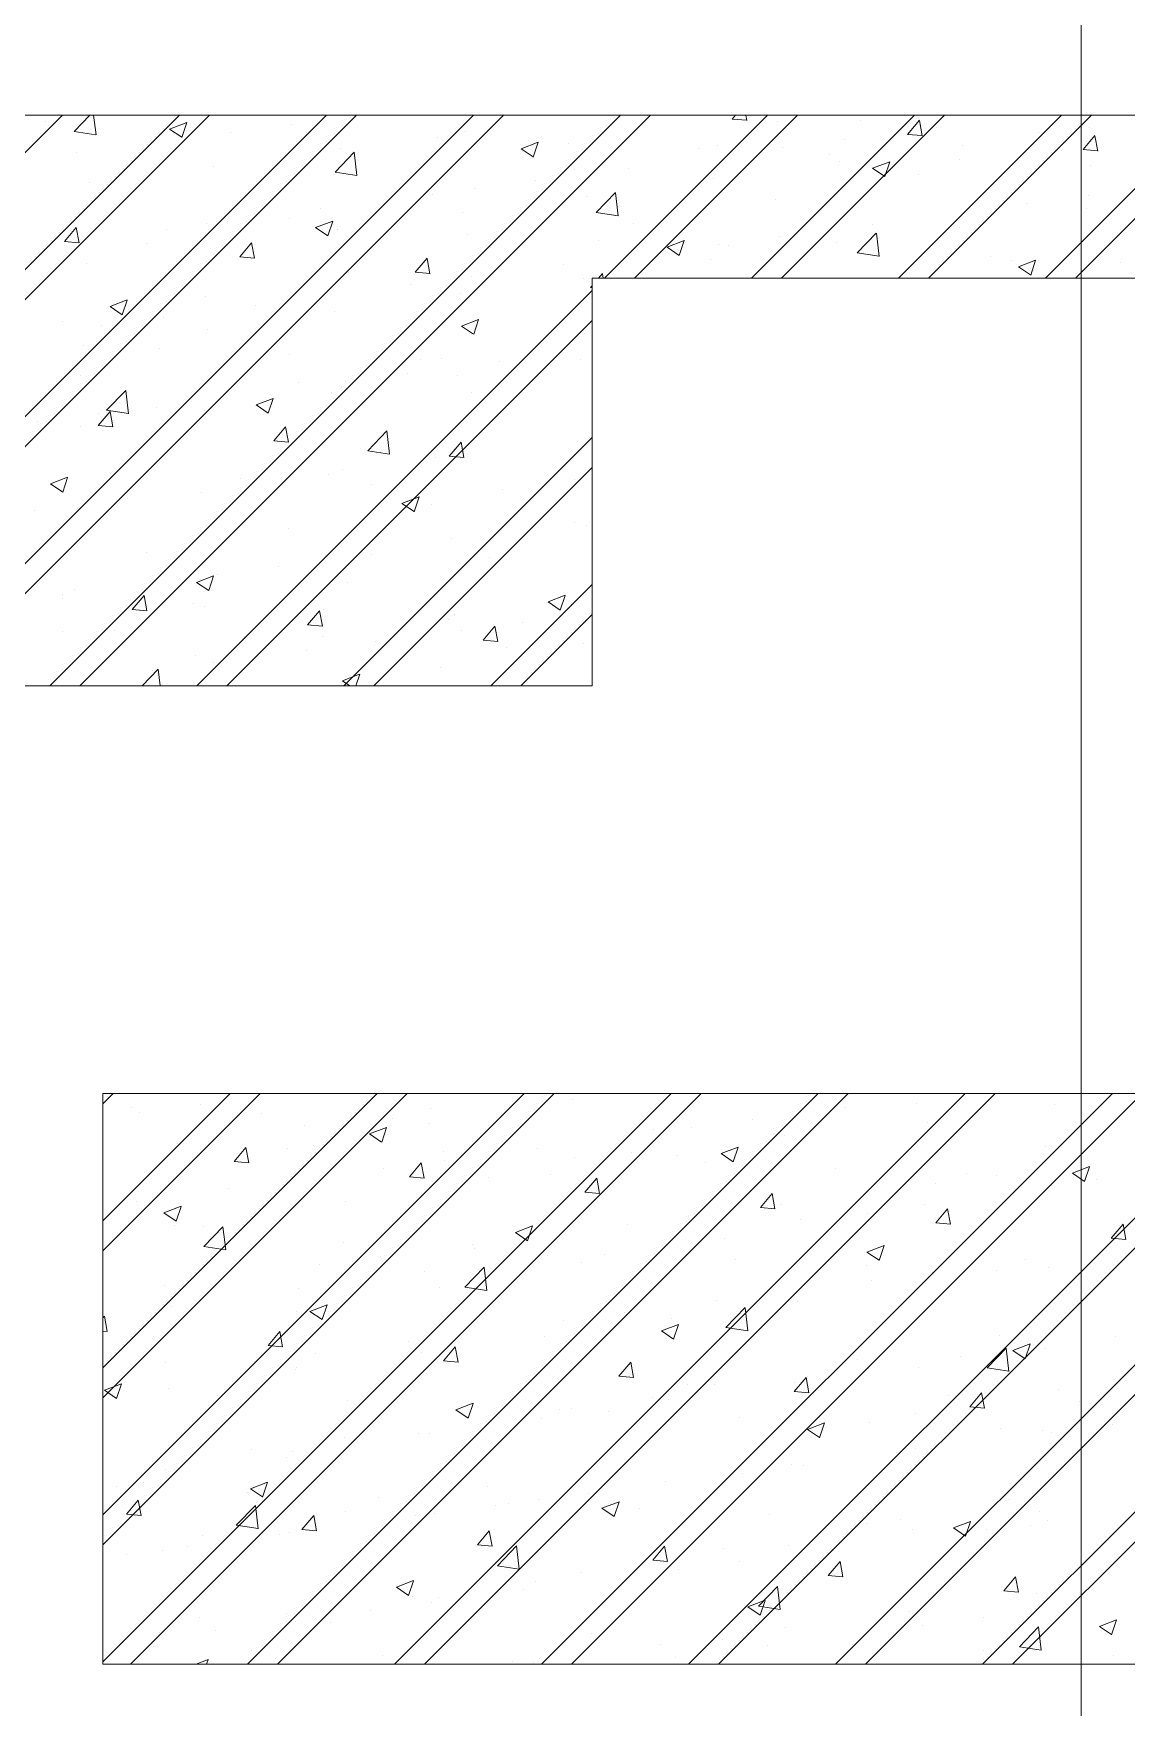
# Model space of a CAD drawing. Header units: millimetres. Extents: x 115500 to 206800, y -6300 to 53700.
# Drawn here: x 130815 to 132156, y 24497 to 26550 of the extents above; entities that cross this region are included whole.
import ezdxf

# ---------------------------------------------------------------- set-up
doc = ezdxf.new("R2010")
doc.units = ezdxf.units.MM
for name, color, linetype, lineweight in [('NDC_S_DIM', 1, 'Continuous', 15), ('NDC_S_HATCH MATERIAL', 8, 'Continuous', 13), ('NDC_S_SLAB', 2, 'Continuous', 20)]:
    doc.layers.add(name, color=color, linetype=linetype, lineweight=lineweight)

msp = doc.modelspace()

# ---------------------------------------------------------------- linework, layer by layer
at = {"layer": 'NDC_S_DIM', "ltscale": 100}
for p, q in [((132300, 26449.8), (127000, 26449.8)), ((131500, 25749.8), (131500, 26249.8)), ((131500, 26249.8), (132300, 26249.8)), ((130300, 25749.8), (131500, 25749.8)), ((132300, 25249.8), (130900, 25249.8)), ((130900, 25249.8), (130900, 24549.8)), ((130900, 24549.8), (132300, 24549.8))]:
    msp.add_line(p, q, dxfattribs=at)
at = {"layer": 'NDC_S_HATCH MATERIAL', "linetype": 'Continuous', "ltscale": 100}
for p, q in [((130300, 25899.2), (130850.5, 26449.8)), ((130300, 25755.7), (130994.1, 26449.8)), ((130330.8, 25749.8), (131030.8, 26449.8)), ((130474.4, 25749.8), (131174.4, 26449.8)), ((130511.2, 25749.8), (131211.2, 26449.8)), ((130654.7, 25749.8), (131354.7, 26449.8)), ((130691.5, 25749.8), (131391.5, 26449.8)), ((130835, 25749.8), (131535, 26449.8)), ((130864.9, 26429.6), (130884.2, 26449.8)), ((130871.8, 25749.8), (131571.8, 26449.8)), ((130891.6, 26425.3), (130888.7, 26449.8)), ((131496.9, 26449.2), (131496.9, 26449.2)), ((131515.3, 26249.8), (131715.3, 26449.8)), ((131552.1, 26249.8), (131752.1, 26449.8)), ((131567.5, 26448.7), (131567.5, 26448.7)), ((131671.9, 26444.9), (131676, 26449.8)), ((131689.9, 26443.2), (131688.7, 26449.8)), ((131695.7, 26249.8), (131895.7, 26449.8)), ((131732.4, 26249.8), (131932.4, 26449.8)), ((131876, 26249.8), (132076, 26449.8)), ((131912.7, 26249.8), (132112.7, 26449.8)), ((132056.3, 26249.8), (132256.3, 26449.8)), ((132093, 26249.8), (132293, 26449.8)), ((130830, 26442.3), (130830, 26442.3)), ((130864.9, 26429.6), (130891.5, 26425.4)), ((130981.8, 26432.5), (131002.8, 26440.6)), ((130981.8, 26432.5), (130996.7, 26422.5)), ((130990.1, 26435.5), (130990.1, 26435.5)), ((130996.7, 26422.4), (131002.8, 26440.5)), ((131056.6, 26428.3), (131056.6, 26428.3)), ((131131.7, 26438.2), (131131.7, 26438.2)), ((131150.3, 26428.7), (131150.3, 26428.7)), ((131345.4, 26430), (131345.4, 26430)), ((131671.9, 26444.9), (131689.8, 26443.3)), ((131727.6, 26442), (131727.6, 26442)), ((131828.7, 26442.6), (131828.7, 26442.6)), ((131887.1, 26426.1), (131901.5, 26443.3)), ((131887.1, 26426.1), (131905, 26424.5)), ((131887.8, 26435.2), (131887.8, 26435.2)), ((131905, 26424.4), (131901.6, 26443.2)), ((131922.8, 26434.4), (131922.8, 26434.4)), ((132047.9, 26428.4), (132047.9, 26428.4)), ((132110.5, 26434.7), (132110.5, 26434.7)), ((131191.3, 26408.9), (131191.3, 26408.9)), ((131310.4, 26422), (131310.4, 26422)), ((131412.9, 26408.5), (131433.9, 26416.6)), ((131412.9, 26408.5), (131427.8, 26398.4)), ((131427.9, 26398.3), (131433.9, 26416.5)), ((131470.6, 26415.2), (131470.6, 26415.2)), ((131630.7, 26408.4), (131630.7, 26408.4)), ((131653.7, 26412.6), (131653.7, 26412.6)), ((131734, 26409.5), (131734, 26409.5)), ((131809.1, 26419.4), (131809.1, 26419.4)), ((131954.6, 26412.2), (131954.6, 26412.2)), ((132075.5, 26406.8), (132075.5, 26406.8)), ((132102.3, 26407.3), (132116.7, 26424.5)), ((132102.3, 26407.3), (132120.2, 26405.7)), ((132120.2, 26405.6), (132116.7, 26424.4)), ((130867.1, 26403.3), (130867.1, 26403.3)), ((131035.5, 26386.4), (131035.5, 26386.4)), ((131185, 26379.9), (131208.4, 26404.3)), ((131211.7, 26375.7), (131208.4, 26404.2)), ((131544.6, 26384.6), (131544.6, 26384.6)), ((131790.9, 26401.7), (131790.9, 26401.7)), ((131803.1, 26393), (131803.1, 26393)), ((131844.1, 26384.5), (131865.1, 26392.5)), ((131844.1, 26384.5), (131859, 26374.4)), ((131859, 26374.3), (131865.1, 26392.4)), ((131951, 26394.9), (131951, 26394.9)), ((132111.2, 26388.1), (132111.2, 26388.1)), ((130884, 26367.2), (130884, 26367.2)), ((131185, 26379.9), (131211.7, 26375.8)), ((131430.9, 26369.6), (131430.9, 26369.6)), ((131478.7, 26382.6), (131478.7, 26382.6)), ((131649.1, 26371.8), (131649.1, 26371.8)), ((131900.5, 26376.8), (131900.5, 26376.8)), ((131303.8, 26352.5), (131303.8, 26352.5)), ((131355.8, 26359.7), (131355.8, 26359.7)), ((131493.3, 26349.3), (131493.3, 26349.3)), ((131505.2, 26330.2), (131528.6, 26354.6)), ((131531.9, 26326), (131528.6, 26354.5)), ((131725.6, 26346.7), (131725.6, 26346.7)), ((132108.4, 26350.9), (132108.4, 26350.9)), ((130867.2, 26323.3), (130867.2, 26323.3)), ((131166.4, 26334.8), (131166.4, 26334.8)), ((131341.7, 26330.1), (131341.7, 26330.1)), ((131505.2, 26330.2), (131531.9, 26326.1)), ((132033.3, 26341), (132033.3, 26341)), ((132106.8, 26334.8), (132106.8, 26334.8)), ((130852.8, 26294.6), (130867.3, 26311.8)), ((130870.8, 26292.9), (130867.3, 26311.7)), ((130977.7, 26309.9), (130977.7, 26309.9)), ((131027.3, 26316.5), (131027.3, 26316.5)), ((131052.8, 26319.8), (131052.8, 26319.8)), ((131128.8, 26322.5), (131128.8, 26322.5)), ((131160.8, 26311.7), (131181.9, 26319.8)), ((131160.8, 26311.7), (131175.8, 26301.7)), ((131175.8, 26301.6), (131181.9, 26319.7)), ((131187.5, 26309.8), (131187.5, 26309.8)), ((131187.7, 26309), (131187.7, 26309)), ((131347.6, 26303), (131347.6, 26303)), ((131550.6, 26316.7), (131550.6, 26316.7)), ((131825.4, 26280.6), (131848.7, 26304.9)), ((131843.8, 26316), (131843.8, 26316)), ((131852.1, 26276.4), (131848.8, 26304.9)), ((131951, 26312.3), (131951, 26312.3)), ((130852.8, 26294.6), (130870.7, 26293)), ((130953.9, 26292.5), (130953.9, 26292.5)), ((131031.9, 26286.5), (131031.9, 26286.5)), ((131068, 26275.7), (131082.5, 26293)), ((131085.9, 26274.1), (131082.5, 26292.9)), ((131375.7, 26286.7), (131375.7, 26286.7)), ((131507.8, 26296.2), (131507.8, 26296.2)), ((131592, 26287.7), (131613, 26295.8)), ((131592, 26287.7), (131606.9, 26277.6)), ((131606.9, 26277.5), (131613, 26295.7)), ((131655.1, 26291.2), (131655.1, 26291.2)), ((131667.9, 26289.5), (131667.9, 26289.5)), ((131730.2, 26301.1), (131730.2, 26301.1)), ((131799.5, 26293.1), (131799.5, 26293.1)), ((131828.1, 26282.7), (131828.1, 26282.7)), ((130880.3, 26267.3), (130880.3, 26267.3)), ((131068, 26275.7), (131085.9, 26274.2)), ((131283.2, 26256.9), (131297.6, 26274.1)), ((131301.1, 26255.2), (131297.7, 26274)), ((131465.6, 26266.3), (131465.6, 26266.3)), ((131645.4, 26272), (131645.4, 26272)), ((131825.4, 26280.6), (131852.1, 26276.5)), ((131988.2, 26275.9), (131988.2, 26275.9)), ((132015.1, 26271.8), (132015.1, 26271.8)), ((132023.1, 26263.7), (132044.1, 26271.7)), ((132023.1, 26263.7), (132038, 26253.6)), ((132038.1, 26253.5), (132044.1, 26271.6)), ((132148.4, 26269.2), (132148.4, 26269.2)), ((131200.7, 26256.6), (131200.7, 26256.6)), ((131276.9, 26241.4), (131276.9, 26241.4)), ((131283.2, 26256.9), (131301.1, 26255.3)), ((131352, 26251.3), (131352, 26251.3)), ((131489.6, 26249.5), (131489.6, 26249.5)), ((131508.1, 26249.8), (131512.8, 26255.3)), ((131513.8, 26249.8), (131512.8, 26255.2)), ((130908.8, 26215), (130929.8, 26223)), ((130923.7, 26204.8), (130929.8, 26222.9)), ((131015.3, 25749.8), (131500, 26234.4)), ((131025.8, 26226.6), (131025.8, 26226.6)), ((131338.1, 26230.3), (131338.1, 26230.3)), ((131498.3, 26238.1), (131500, 26240.1)), ((131498.3, 26238.1), (131500, 26237.9)), ((130908.8, 26215), (130923.7, 26204.9)), ((130973.8, 26201.5), (130973.8, 26201.5)), ((131087.5, 26216.5), (131087.5, 26216.5)), ((131184, 26209.2), (131184, 26209.2)), ((130850.8, 26196.6), (130850.8, 26196.6)), ((130898.7, 26191.6), (130898.7, 26191.6)), ((131028.2, 26186.7), (131028.2, 26186.7)), ((131052.1, 25749.8), (131500, 26197.7)), ((131339.9, 26191), (131360.9, 26199)), ((131339.9, 26191), (131354.8, 26180.9)), ((131354.9, 26180.8), (131360.9, 26198.9)), ((131490.2, 26181.7), (131490.2, 26181.7)), ((130876.7, 26167.5), (130876.7, 26167.5)), ((130968.9, 26163.2), (130968.9, 26163.2)), ((131129.1, 26156.5), (131129.1, 26156.5)), ((131289.2, 26149.7), (131289.2, 26149.7)), ((131315.3, 26151.6), (131315.3, 26151.6)), ((131386.7, 26147.9), (131386.7, 26147.9)), ((131449.4, 26142.9), (131449.4, 26142.9)), ((131486, 26149.6), (131486, 26149.6)), ((130872, 26129.7), (130872, 26129.7)), ((131032.2, 26122.9), (131032.2, 26122.9)), ((131140.3, 26121.6), (131140.3, 26121.6)), ((131198, 26123.1), (131198, 26123.1)), ((131273.1, 26133), (131273.1, 26133)), ((131334.4, 26130.4), (131334.4, 26130.4)), ((130904.6, 26087.7), (130928, 26112)), ((130931.3, 26083.4), (130928, 26111.9)), ((131008.5, 26098.1), (131008.5, 26098.1)), ((131087.9, 26094.2), (131108.9, 26102.3)), ((131102.8, 26084), (131108.9, 26102.2)), ((131180.4, 26109.3), (131180.4, 26109.3)), ((131192.3, 26116.2), (131192.3, 26116.2)), ((131352.5, 26109.4), (131352.5, 26109.4)), ((130894.4, 26068.9), (130908.9, 26086.1)), ((130894.9, 26083.2), (130894.9, 26083.2)), ((130904.6, 26087.7), (130931.3, 26083.5)), ((130912.4, 26067.2), (130908.9, 26086)), ((130965.4, 26091.6), (130965.4, 26091.6)), ((131024.6, 26086.8), (131024.6, 26086.8)), ((131087.9, 26094.2), (131102.8, 26084.1)), ((130819.8, 26073.3), (130819.8, 26073.3)), ((130873, 26067.6), (130873, 26067.6)), ((130894.4, 26068.9), (130912.4, 26067.3)), ((131109.6, 26050.1), (131124.1, 26067.3)), ((131127.6, 26048.4), (131124.1, 26067.2)), ((131224.8, 26038), (131248.2, 26062.4)), ((131251.5, 26033.8), (131248.2, 26062.3)), ((131109.6, 26050.1), (131127.6, 26048.5)), ((131195.7, 25749.8), (131500, 26054.1)), ((131224.8, 26038), (131251.5, 26033.9)), ((131324.8, 26031.3), (131339.3, 26048.5)), ((131342.7, 26029.6), (131339.3, 26048.4)), ((131482.3, 26049.7), (131482.3, 26049.7)), ((131497.3, 26054.5), (131497.3, 26054.5)), ((131232.4, 25749.8), (131500, 26017.3)), ((131307.8, 26029.6), (131307.8, 26029.6)), ((131324.8, 26031.3), (131342.7, 26029.7)), ((131330.8, 26030.5), (131330.8, 26030.5)), ((130835.8, 25997.4), (130856.8, 26005.5)), ((130835.8, 25997.4), (130850.7, 25987.4)), ((130850.7, 25987.3), (130856.8, 26005.4)), ((130909.2, 26010.7), (130909.2, 26010.7)), ((131069.4, 26004), (131069.4, 26004)), ((131119.1, 26004.8), (131119.1, 26004.8)), ((131176.7, 26009.4), (131176.7, 26009.4)), ((131194.2, 26014.6), (131194.2, 26014.6)), ((131229.5, 25997.2), (131229.5, 25997.2)), ((131477.9, 26002.7), (131477.9, 26002.7)), ((130929.6, 25979.8), (130929.6, 25979.8)), ((131020.9, 25986.9), (131020.9, 25986.9)), ((131266.9, 25973.4), (131287.9, 25981.5)), ((131281.9, 25963.2), (131287.9, 25981.4)), ((131389.7, 25990.4), (131389.7, 25990.4)), ((130816, 25964.9), (130816, 25964.9)), ((130869.4, 25967.7), (130869.4, 25967.7)), ((131266.9, 25973.4), (131281.8, 25963.3)), ((131302.9, 25972.6), (131302.9, 25972.6)), ((131127.9, 25942.6), (131127.9, 25942.6)), ((131418.3, 25936.2), (131418.3, 25936.2)), ((131478.7, 25949.9), (131478.7, 25949.9)), ((131493.4, 25946.1), (131493.4, 25946.1)), ((130953, 25912.6), (130953, 25912.6)), ((131327.1, 25930.7), (131327.1, 25930.7)), ((131115.3, 25896.3), (131115.3, 25896.3)), ((131173.1, 25909.5), (131173.1, 25909.5)), ((131228.9, 25911.3), (131228.9, 25911.3)), ((131374.8, 25906.8), (131374.8, 25906.8)), ((131014.9, 25876.6), (131035.9, 25884.7)), ((131014.9, 25876.6), (131029.8, 25866.6)), ((131017.3, 25887.1), (131017.3, 25887.1)), ((131029.8, 25866.5), (131035.9, 25884.6)), ((131040.2, 25886.4), (131040.2, 25886.4)), ((131199.8, 25876.7), (131199.8, 25876.7)), ((131376, 25749.8), (131500, 25873.8)), ((130850.7, 25861.5), (130850.7, 25861.5)), ((130850.8, 25857.4), (130850.8, 25857.4)), ((130865.8, 25867.8), (130865.8, 25867.8)), ((130936.1, 25843.2), (130950.5, 25860.5)), ((130954, 25841.6), (130950.5, 25860.4)), ((131011, 25850.7), (131011, 25850.7)), ((131446, 25852.6), (131467, 25860.7)), ((131446, 25852.6), (131460.9, 25842.6)), ((131460.9, 25842.5), (131467, 25860.6)), ((130936.1, 25843.2), (130954, 25841.7)), ((131024.9, 25846.7), (131024.9, 25846.7)), ((131151.2, 25824.4), (131165.7, 25841.7)), ((131169.2, 25822.8), (131165.7, 25841.6)), ((131171.1, 25843.9), (131171.1, 25843.9)), ((131323.5, 25830.8), (131323.5, 25830.8)), ((131331.3, 25837.1), (131331.3, 25837.1)), ((131412.7, 25749.8), (131500, 25837)), ((131475, 25850), (131475, 25850)), ((131491.4, 25830.4), (131491.4, 25830.4)), ((130849.9, 25816.7), (130849.9, 25816.7)), ((130914.1, 25817.1), (130914.1, 25817.1)), ((131074.2, 25810.4), (131074.2, 25810.4)), ((131151.2, 25824.4), (131169.2, 25822.9)), ((131169.5, 25809.7), (131169.5, 25809.7)), ((131339.4, 25817.9), (131339.4, 25817.9)), ((131366.4, 25805.6), (131380.9, 25822.8)), ((131384.4, 25803.9), (131380.9, 25822.7)), ((131414.5, 25827.8), (131414.5, 25827.8)), ((131150, 25793), (131150, 25793)), ((131234.4, 25803.6), (131234.4, 25803.6)), ((131366.4, 25805.6), (131384.4, 25804)), ((131394.5, 25796.8), (131394.5, 25796.8)), ((131489.4, 25801.8), (131489.4, 25801.8)), ((130948.2, 25749.8), (130967.8, 25770.1)), ((130970.1, 25749.8), (130967.8, 25770)), ((131013.6, 25787.2), (131013.6, 25787.2)), ((131036.3, 25778), (131036.3, 25778)), ((131314.4, 25771.8), (131314.4, 25771.8)), ((130862.1, 25768), (130862.1, 25768)), ((130961.2, 25768.1), (130961.2, 25768.1)), ((131193.9, 25755.9), (131214.9, 25763.9)), ((131193.9, 25755.9), (131203, 25749.8)), ((131210.2, 25749.8), (131215, 25763.8)), ((131471.4, 25750.1), (131471.4, 25750.1)), ((131618.5, 24549.8), (132500, 25431.3)), ((131655.2, 24549.8), (132500, 25394.5)), ((130900, 25237), (130912.7, 25249.8)), ((130900, 25056.7), (131093, 25249.8)), ((130900, 24876.4), (131273.3, 25249.8)), ((130900, 24696.1), (131453.7, 25249.8)), ((130900, 25093.5), (131056.3, 25249.8)), ((130900, 24913.2), (131236.6, 25249.8)), ((130900, 24732.8), (131416.9, 25249.8)), ((130900, 24552.5), (131597.2, 25249.8)), ((130934, 24549.8), (131634, 25249.8)), ((131019.9, 25236.2), (131019.9, 25236.2)), ((131077.5, 24549.8), (131777.5, 25249.8)), ((131114.3, 24549.8), (131814.3, 25249.8)), ((131257.8, 24549.8), (131957.8, 25249.8)), ((131294.6, 24549.8), (131994.6, 25249.8)), ((131438.2, 24549.8), (132138.2, 25249.8)), ((131474.9, 24549.8), (132174.9, 25249.8)), ((131476.1, 25242.9), (131476.1, 25242.9)), ((131798.8, 24549.8), (132500, 25251)), ((131835.5, 24549.8), (132535.5, 25249.8)), ((131897.9, 25237.1), (131897.9, 25237.1)), ((132066.7, 25236.2), (132066.7, 25236.2)), ((130934.9, 25232.3), (130934.9, 25232.3)), ((130944.8, 25226.3), (130944.8, 25226.3)), ((131095, 25225.6), (131095, 25225.6)), ((131255.2, 25218.8), (131255.2, 25218.8)), ((131301.6, 25231.6), (131301.6, 25231.6)), ((131697.4, 25217.4), (131697.4, 25217.4)), ((131811, 25232.4), (131811, 25232.4)), ((131147.6, 25210.5), (131147.6, 25210.5)), ((131227, 25200), (131248, 25208.1)), ((131227, 25200), (131241.9, 25189.9)), ((131242, 25189.8), (131248, 25207.9)), ((131301.1, 25212.9), (131301.1, 25212.9)), ((131415.3, 25212), (131415.3, 25212)), ((131575.5, 25205.3), (131575.5, 25205.3)), ((131622.3, 25207.5), (131622.3, 25207.5)), ((131722.9, 25207.1), (131722.9, 25207.1)), ((131735.6, 25198.5), (131735.6, 25198.5)), ((131759.3, 25194.5), (131759.3, 25194.5)), ((131910.9, 25213.8), (131910.9, 25213.8)), ((130991.7, 25188), (130991.7, 25188)), ((130998.2, 25192), (130998.2, 25192)), ((131060.9, 25166.3), (131075.4, 25183.5)), ((131078.9, 25164.6), (131075.4, 25183.4)), ((131126.2, 25182.8), (131126.2, 25182.8)), ((131158.3, 25185.3), (131158.3, 25185.3)), ((131318.4, 25178.5), (131318.4, 25178.5)), ((131432.8, 25182.6), (131432.8, 25182.6)), ((131548, 25177), (131548, 25177)), ((131605.3, 25173.4), (131605.3, 25173.4)), ((131658.2, 25176), (131679.2, 25184)), ((131658.2, 25176), (131673.1, 25165.9)), ((131673.1, 25165.8), (131679.2, 25183.9)), ((131895.8, 25191.7), (131895.8, 25191.7)), ((132055.9, 25185), (132055.9, 25185)), ((130951.2, 25152.8), (130951.2, 25152.8)), ((131060.9, 25166.3), (131078.9, 25164.7)), ((131244.1, 25157.7), (131244.1, 25157.7)), ((131276.1, 25147.4), (131290.6, 25164.7)), ((131294.1, 25145.8), (131290.6, 25164.6)), ((131319.2, 25167.6), (131319.2, 25167.6)), ((131478.6, 25171.7), (131478.6, 25171.7)), ((131638.7, 25165), (131638.7, 25165)), ((131798.9, 25158.2), (131798.9, 25158.2)), ((132089.3, 25151.9), (132110.3, 25160)), ((132104.2, 25141.8), (132110.3, 25159.9)), ((132110.3, 25163.8), (132110.3, 25163.8)), ((131054.6, 25132.8), (131054.6, 25132.8)), ((131276.1, 25147.4), (131294.1, 25145.9)), ((131373, 25147), (131373, 25147)), ((131449.5, 25150.9), (131449.5, 25150.9)), ((131491.3, 25128.6), (131505.8, 25145.9)), ((131509.2, 25127), (131505.8, 25145.8)), ((131921.5, 25139), (131921.5, 25139)), ((131959, 25151.4), (131959, 25151.4)), ((131996.6, 25148.9), (131996.6, 25148.9)), ((132012.5, 25132.1), (132012.5, 25132.1)), ((132063, 25136.4), (132063, 25136.4)), ((132089.3, 25151.9), (132104.2, 25141.9)), ((132119.2, 25144.7), (132119.2, 25144.7)), ((130941, 25117.8), (130941, 25117.8)), ((131198.1, 25117), (131198.1, 25117)), ((131297.9, 25131.7), (131297.9, 25131.7)), ((131491.3, 25128.6), (131509.2, 25127.1)), ((131706.5, 25109.8), (131720.9, 25127)), ((131724.4, 25108.1), (131721, 25126.9)), ((131732.1, 25114.1), (131732.1, 25114.1)), ((131907.2, 25113.9), (131907.2, 25113.9)), ((130974.9, 25103.2), (130996, 25111.3)), ((130974.9, 25103.2), (130989.9, 25093.2)), ((130989.9, 25093.1), (130996, 25111.2)), ((131143.9, 25110.6), (131143.9, 25110.6)), ((131618.5, 25099.1), (131618.5, 25099.1)), ((131706.5, 25109.8), (131724.4, 25108.2)), ((131755.7, 25094.7), (131755.7, 25094.7)), ((131837.5, 25102.1), (131837.5, 25102.1)), ((131921.7, 25091), (131936.1, 25108.2)), ((131921.7, 25091), (131939.6, 25089.4)), ((131939.6, 25089.3), (131936.1, 25108.1)), ((130988.1, 25088.1), (130988.1, 25088.1)), ((131023.1, 25086.9), (131023.1, 25086.9)), ((131024, 25062), (131047.3, 25086.3)), ((131035.4, 25073.1), (131035.4, 25073.1)), ((131050.7, 25057.8), (131047.3, 25086.3)), ((131406.1, 25079.2), (131427.1, 25087.3)), ((131406.1, 25079.2), (131421, 25069.1)), ((131421, 25069), (131427.1, 25087.2)), ((131543.4, 25089.2), (131543.4, 25089.2)), ((131601.6, 25073.6), (131601.6, 25073.6)), ((131662.5, 25072), (131662.5, 25072)), ((132136.8, 25072.1), (132151.3, 25089.4)), ((132136.8, 25072.1), (132154.8, 25070.6)), ((132154.8, 25070.5), (132151.3, 25089.3)), ((131024, 25062), (131050.6, 25057.9)), ((131195.5, 25066.3), (131195.5, 25066.3)), ((131353.9, 25064.3), (131353.9, 25064.3)), ((131355.7, 25059.5), (131355.7, 25059.5)), ((131445.8, 25051.1), (131445.8, 25051.1)), ((131515.8, 25052.8), (131515.8, 25052.8)), ((131837.2, 25055.2), (131858.2, 25063.2)), ((131837.2, 25055.2), (131852.1, 25045.1)), ((131852.2, 25045), (131858.2, 25063.1)), ((131165.2, 25039.4), (131165.2, 25039.4)), ((131240.3, 25049.3), (131240.3, 25049.3)), ((131294.3, 25031.9), (131294.3, 25031.9)), ((131344.1, 25012.3), (131367.5, 25036.7)), ((131370.8, 25008.1), (131367.5, 25036.6)), ((131487.6, 25042), (131487.6, 25042)), ((131675.9, 25046), (131675.9, 25046)), ((131836.1, 25039.2), (131836.1, 25039.2)), ((131917.7, 25030.6), (131917.7, 25030.6)), ((131996.2, 25032.5), (131996.2, 25032.5)), ((132031.3, 25045.5), (132031.3, 25045.5)), ((132059.4, 25036.5), (132059.4, 25036.5)), ((130975.7, 25014.5), (130975.7, 25014.5)), ((131140.3, 25010.7), (131140.3, 25010.7)), ((131312.6, 25012), (131312.6, 25012)), ((131344.1, 25012.3), (131370.8, 25008.2)), ((131842.6, 25020.7), (131842.6, 25020.7)), ((131903.6, 25014), (131903.6, 25014)), ((130984.5, 24988.2), (130984.5, 24988.2)), ((131154, 24982.4), (131175, 24990.5)), ((131169, 24972.3), (131175, 24990.4)), ((131653.2, 24995.7), (131653.2, 24995.7)), ((131752, 24994.8), (131752, 24994.8)), ((130900, 24974.5), (130901.9, 24976.7)), ((130905.3, 24957.8), (130901.9, 24976.6)), ((131137.7, 24981.9), (131137.7, 24981.9)), ((131154, 24982.4), (131168.9, 24972.4)), ((131464.4, 24970.9), (131464.4, 24970.9)), ((131539.5, 24980.8), (131539.5, 24980.8)), ((131598, 24973.7), (131598, 24973.7)), ((131664.3, 24962.7), (131687.7, 24987)), ((131691, 24958.5), (131687.7, 24986.9)), ((130900, 24958.3), (130905.3, 24957.9)), ((130962.7, 24951.9), (130962.7, 24951.9)), ((131102.6, 24940.6), (131117, 24957.9)), ((131120.5, 24938.9), (131117, 24957.8)), ((131442.2, 24951.2), (131442.2, 24951.2)), ((131585.2, 24958.4), (131606.2, 24966.5)), ((131585.2, 24958.4), (131600.1, 24948.4)), ((131600.1, 24948.2), (131606.2, 24966.4)), ((131664.3, 24962.7), (131691, 24958.5)), ((132000.1, 24953.1), (132000.1, 24953.1)), ((132141.9, 24952.1), (132141.9, 24952.1)), ((131102.6, 24940.6), (131120.5, 24939)), ((131161.3, 24931), (131161.3, 24931)), ((131275, 24945.9), (131275, 24945.9)), ((131290.7, 24932), (131290.7, 24932)), ((131317.7, 24921.8), (131332.2, 24939)), ((131335.7, 24920.1), (131332.2, 24938.9)), ((131952.4, 24927.2), (131952.4, 24927.2)), ((131984.5, 24913), (132007.8, 24937.4)), ((132011.2, 24908.8), (132007.9, 24937.3)), ((132016.3, 24934.4), (132037.3, 24942.5)), ((132016.3, 24934.4), (132031.2, 24924.3)), ((132031.2, 24924.2), (132037.3, 24942.4)), ((132055.7, 24936.6), (132055.7, 24936.6)), ((130976.9, 24919.8), (130976.9, 24919.8)), ((131086.2, 24921.1), (131086.2, 24921.1)), ((131136.6, 24910.9), (131136.6, 24910.9)), ((131137.1, 24913), (131137.1, 24913)), ((131297.2, 24906.2), (131297.2, 24906.2)), ((131317.7, 24921.8), (131335.7, 24920.2)), ((131532.9, 24903), (131547.4, 24920.2)), ((131550.9, 24901.3), (131547.4, 24920.1)), ((131825.1, 24923.1), (131825.1, 24923.1)), ((131838.8, 24912.2), (131838.8, 24912.2)), ((131899.9, 24914.1), (131899.9, 24914.1)), ((131984.5, 24913), (132011.2, 24908.9)), ((130902, 24885.7), (130923, 24893.7)), ((130902, 24885.7), (130916.9, 24875.6)), ((130916.9, 24875.5), (130923, 24893.6)), ((130980.8, 24888.4), (130980.8, 24888.4)), ((131457.4, 24899.5), (131457.4, 24899.5)), ((131532.9, 24903), (131550.9, 24901.4)), ((131617.5, 24892.7), (131617.5, 24892.7)), ((131650.2, 24893), (131650.2, 24893)), ((131748.1, 24884.1), (131762.6, 24901.4)), ((131748.4, 24894.9), (131748.4, 24894.9)), ((131766.1, 24882.5), (131762.6, 24901.3)), ((131763.7, 24902.4), (131763.7, 24902.4)), ((131777.7, 24885.9), (131777.7, 24885.9)), ((132072, 24887.2), (132072, 24887.2)), ((131040.2, 24879.5), (131040.2, 24879.5)), ((131200.3, 24872.7), (131200.3, 24872.7)), ((131333.1, 24861.7), (131354.1, 24869.7)), ((131348, 24851.5), (131354.1, 24869.6)), ((131360.5, 24865.9), (131360.5, 24865.9)), ((131574.2, 24877.4), (131574.2, 24877.4)), ((131594.4, 24873.8), (131594.4, 24873.8)), ((131748.1, 24884.1), (131766, 24882.6)), ((131937.8, 24879.2), (131937.8, 24879.2)), ((131963.3, 24865.3), (131977.7, 24882.6)), ((131963.3, 24865.3), (131981.2, 24863.7)), ((131981.2, 24863.6), (131977.8, 24882.4)), ((131979.1, 24549.8), (132300, 24870.7)), ((132098, 24872.4), (132098, 24872.4)), ((131333.1, 24861.7), (131348, 24851.6)), ((131385.5, 24852.6), (131385.5, 24852.6)), ((131438.5, 24851.3), (131438.5, 24851.3)), ((131460.6, 24862.5), (131460.6, 24862.5)), ((131475.2, 24863), (131475.2, 24863)), ((131520.6, 24859.2), (131520.6, 24859.2)), ((131680.8, 24852.4), (131680.8, 24852.4)), ((131764.2, 24837.6), (131785.2, 24845.7)), ((131779.2, 24827.5), (131785.3, 24845.6)), ((131840.9, 24845.6), (131840.9, 24845.6)), ((131897, 24857.2), (131897, 24857.2)), ((131196, 24827.6), (131196, 24827.6)), ((131287, 24832.1), (131287, 24832.1)), ((131300.3, 24833), (131300.3, 24833)), ((131722, 24827.2), (131722, 24827.2)), ((131764.2, 24837.6), (131779.2, 24827.6)), ((132001.1, 24838.9), (132001.1, 24838.9)), ((132015.8, 24549.8), (132300, 24833.9)), ((132052.1, 24836.8), (132052.1, 24836.8)), ((132063, 24833.8), (132063, 24833.8)), ((132138.1, 24843.7), (132138.1, 24843.7)), ((131082.4, 24812.7), (131082.4, 24812.7)), ((131133, 24811), (131133, 24811)), ((131873.5, 24808.9), (131873.5, 24808.9)), ((131896.3, 24814.3), (131896.3, 24814.3)), ((130977.2, 24788.5), (130977.2, 24788.5)), ((131007.3, 24802.8), (131007.3, 24802.8)), ((131125.3, 24802.9), (131125.3, 24802.9)), ((131547.1, 24797.1), (131547.1, 24797.1)), ((131684.8, 24784), (131684.8, 24784)), ((131744.7, 24795.1), (131744.7, 24795.1)), ((131759.9, 24793.9), (131759.9, 24793.9)), ((130917.3, 24767.3), (130917.3, 24767.3)), ((130950.3, 24772.9), (130950.3, 24772.9)), ((131081, 24764.9), (131102, 24773)), ((131081, 24764.9), (131095.9, 24754.8)), ((131096, 24754.7), (131102, 24772.9)), ((131372.1, 24767.1), (131372.1, 24767.1)), ((131590.7, 24773.9), (131590.7, 24773.9)), ((130929, 24733.8), (130943.5, 24751)), ((130947, 24732.1), (130943.5, 24750.9)), ((131063.7, 24720.1), (131087.1, 24744.5)), ((131077.4, 24760.5), (131077.4, 24760.5)), ((131090.4, 24715.9), (131087.1, 24744.4)), ((131237.5, 24753.7), (131237.5, 24753.7)), ((131381.7, 24744.1), (131381.7, 24744.1)), ((131397.7, 24747), (131397.7, 24747)), ((131434.9, 24751.5), (131434.9, 24751.5)), ((131495.3, 24759.1), (131495.3, 24759.1)), ((131512.2, 24740.9), (131533.2, 24748.9)), ((131527.1, 24730.7), (131533.2, 24748.8)), ((132011.6, 24752.2), (132011.6, 24752.2)), ((130929, 24733.8), (130946.9, 24732.2)), ((131144.2, 24715), (131158.7, 24732.2)), ((131162.1, 24713.3), (131158.7, 24732.1)), ((131197.2, 24737.1), (131197.2, 24737.1)), ((131283.4, 24732.3), (131283.4, 24732.3)), ((131306.6, 24734.2), (131306.6, 24734.2)), ((131512.2, 24740.9), (131527.1, 24730.8)), ((131557.8, 24740.2), (131557.8, 24740.2)), ((131718, 24733.4), (131718, 24733.4)), ((131836.6, 24722.2), (131836.6, 24722.2)), ((131878.1, 24726.7), (131878.1, 24726.7)), ((131943.3, 24716.8), (131964.3, 24724.9)), ((131958.2, 24706.7), (131964.3, 24724.8)), ((132048.4, 24736.9), (132048.4, 24736.9)), ((132059.1, 24725.4), (132059.1, 24725.4)), ((131022.2, 24707), (131022.2, 24707)), ((131063.7, 24720.1), (131090.4, 24716)), ((131117.1, 24709.3), (131117.1, 24709.3)), ((131129.3, 24711.1), (131129.3, 24711.1)), ((131144.2, 24715), (131162.1, 24713.4)), ((131359.4, 24696.1), (131373.8, 24713.4)), ((131377.3, 24694.5), (131373.9, 24713.3)), ((131892.6, 24714.4), (131892.6, 24714.4)), ((131943.3, 24716.8), (131958.2, 24706.8)), ((131984, 24715.5), (131984, 24715.5)), ((132038.3, 24719.9), (132038.3, 24719.9)), ((130928.4, 24684.5), (130928.4, 24684.5)), ((130973.5, 24688.6), (130973.5, 24688.6)), ((131003.5, 24694.3), (131003.5, 24694.3)), ((131359.4, 24696.1), (131377.3, 24694.6)), ((131383.9, 24670.4), (131407.3, 24694.8)), ((131410.6, 24666.2), (131407.3, 24694.7)), ((131574.5, 24677.3), (131589, 24694.5)), ((131592.5, 24675.6), (131589, 24694.4)), ((131661.7, 24692.2), (131661.7, 24692.2)), ((131741.1, 24695.2), (131741.1, 24695.2)), ((131794.6, 24690.6), (131794.6, 24690.6)), ((131383.9, 24670.4), (131410.6, 24666.3)), ((131486.7, 24662.1), (131486.7, 24662.1)), ((131574.5, 24677.3), (131592.5, 24675.7)), ((131587.1, 24674.1), (131587.1, 24674.1)), ((131605.9, 24665.7), (131605.9, 24665.7)), ((131681, 24675.6), (131681, 24675.6)), ((131789.7, 24658.5), (131804.2, 24675.7)), ((131807.7, 24656.8), (131804.2, 24675.6)), ((131260.1, 24644.1), (131281.1, 24652.2)), ((131260.1, 24644.1), (131275, 24634)), ((131275, 24633.9), (131281.1, 24652.1)), ((131416.4, 24640.8), (131416.4, 24640.8)), ((131431.2, 24651.6), (131431.2, 24651.6)), ((131704.1, 24620.8), (131727.4, 24645.1)), ((131730.8, 24616.6), (131727.5, 24645.1)), ((131789.7, 24658.5), (131807.7, 24656.9)), ((132004.9, 24639.7), (132019.4, 24656.9)), ((132004.9, 24639.7), (132022.8, 24638.1)), ((132022.9, 24638), (132019.4, 24656.8)), ((131279.7, 24632.4), (131279.7, 24632.4)), ((131302.8, 24625.8), (131302.8, 24625.8)), ((131311.8, 24632.1), (131311.8, 24632.1)), ((131691.2, 24620.1), (131712.2, 24628.1)), ((131691.2, 24620.1), (131706.2, 24610)), ((131704.1, 24620.8), (131730.8, 24616.7)), ((131706.2, 24609.9), (131712.3, 24628)), ((132044.8, 24637), (132044.8, 24637)), ((132093.8, 24622), (132093.8, 24622)), ((131019, 24607.2), (131019, 24607.2)), ((131125.7, 24611.3), (131125.7, 24611.3)), ((131136.8, 24602.1), (131136.8, 24602.1)), ((131179.1, 24600.4), (131179.1, 24600.4)), ((131227.7, 24615.9), (131227.7, 24615.9)), ((131889, 24614.5), (131889, 24614.5)), ((131980.2, 24607.1), (131980.2, 24607.1)), ((132122.4, 24596.1), (132143.4, 24604.1)), ((132137.3, 24585.9), (132143.4, 24604)), ((130969.9, 24588.8), (130969.9, 24588.8)), ((131038.2, 24591), (131038.2, 24591)), ((131339.3, 24593.7), (131339.3, 24593.7)), ((131499.4, 24586.9), (131499.4, 24586.9)), ((131659.6, 24580.1), (131659.6, 24580.1)), ((131737.4, 24595.3), (131737.4, 24595.3)), ((131905.1, 24597.2), (131905.1, 24597.2)), ((132024.2, 24571.1), (132047.6, 24595.5)), ((132050.9, 24566.9), (132047.6, 24595.4)), ((132122.4, 24596.1), (132137.3, 24586)), ((130922.1, 24573.7), (130922.1, 24573.7)), ((130924.6, 24576), (130924.6, 24576)), ((130961.8, 24572), (130961.8, 24572)), ((131082.2, 24566.9), (131082.2, 24566.9)), ((131242.4, 24560.1), (131242.4, 24560.1)), ((131583.4, 24574.2), (131583.4, 24574.2)), ((131602, 24557.3), (131602, 24557.3)), ((131715.7, 24572.2), (131715.7, 24572.2)), ((131819.7, 24573.4), (131819.7, 24573.4)), ((131979.9, 24566.6), (131979.9, 24566.6)), ((131999.2, 24573.2), (131999.2, 24573.2)), ((132024.2, 24571.1), (132050.9, 24567)), ((132140, 24559.8), (132140, 24559.8)), ((131014.3, 24549.8), (131029, 24555.4)), ((131027.2, 24549.8), (131029.1, 24555.3)), ((131402.5, 24553.4), (131402.5, 24553.4)), ((131427.6, 24551.7), (131427.6, 24551.7))]:
    msp.add_line(p, q, dxfattribs=at)
at = {"layer": 'NDC_S_SLAB', "ltscale": 10}
msp.add_line((132100, 17100.4), (132100, 37900.4), dxfattribs=at)

doc.saveas('drawing.dxf')
